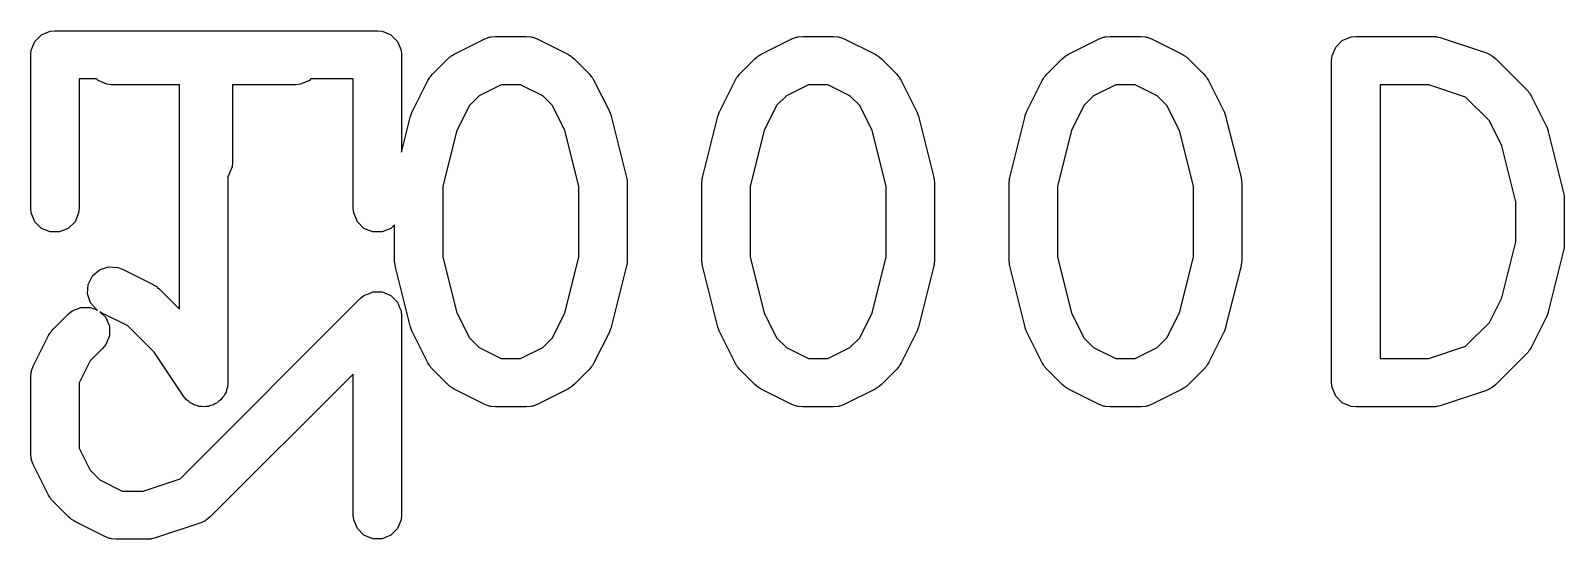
# Model space of a CAD drawing. Header units: inches. Extents: x 1.94 to 9.37, y -5.72 to -1.46.
# Drawn here: x 3.639 to 3.8261, y -4.2365 to -4.1743 of the extents above; entities that cross this region are included whole.
import ezdxf

# ---------------------------------------------------------------- set-up
doc = ezdxf.new("R2010")
doc.units = ezdxf.units.IN
doc.header["$MEASUREMENT"] = 0
doc.layers.add('BLACK', color=250, linetype='CONTINUOUS')

msp = doc.modelspace()

# ---------------------------------------------------------------- linework, layer by layer
at = {"layer": 'BLACK', "linetype": 'CONTINUOUS'}
for p, q in [((3.63903, -4.17668), (3.63947, -4.17562)), ((3.63947, -4.17562), (3.64028, -4.1748)), ((3.64028, -4.1748), (3.64135, -4.17436)), ((3.64135, -4.17436), (3.64192, -4.17431)), ((3.64192, -4.17431), (3.68129, -4.17431)), ((3.68129, -4.17431), (3.68187, -4.17436)), ((3.68187, -4.17436), (3.68293, -4.1748)), ((3.68293, -4.1748), (3.68375, -4.17562)), ((3.68375, -4.17562), (3.68419, -4.17668)), ((3.69064, -4.17719), (3.69439, -4.17532)), ((3.69439, -4.17532), (3.69493, -4.17511)), ((3.69493, -4.17511), (3.69503, -4.1751)), ((3.69503, -4.1751), (3.69513, -4.17506)), ((3.69513, -4.17506), (3.69571, -4.17501)), ((3.69571, -4.17501), (3.69946, -4.17501)), ((3.69946, -4.17501), (3.70003, -4.17506)), ((3.70003, -4.17506), (3.70013, -4.1751)), ((3.70013, -4.1751), (3.70024, -4.17511)), ((3.70024, -4.17511), (3.70078, -4.17532)), ((3.70078, -4.17532), (3.70453, -4.17719)), ((3.72813, -4.17719), (3.73188, -4.17532)), ((3.73188, -4.17532), (3.73242, -4.17511)), ((3.73242, -4.17511), (3.73253, -4.1751)), ((3.73253, -4.1751), (3.73263, -4.17506)), ((3.73263, -4.17506), (3.7332, -4.17501)), ((3.7332, -4.17501), (3.73695, -4.17501)), ((3.73695, -4.17501), (3.73753, -4.17506)), ((3.73753, -4.17506), (3.73763, -4.1751)), ((3.73763, -4.1751), (3.73773, -4.17511)), ((3.73773, -4.17511), (3.73827, -4.17532)), ((3.73827, -4.17532), (3.74202, -4.17719)), ((3.76563, -4.17719), (3.76938, -4.17532)), ((3.76938, -4.17532), (3.76992, -4.17511)), ((3.76992, -4.17511), (3.77002, -4.1751)), ((3.77002, -4.1751), (3.77012, -4.17506)), ((3.77012, -4.17506), (3.7707, -4.17501)), ((3.7707, -4.17501), (3.77445, -4.17501)), ((3.77445, -4.17501), (3.77502, -4.17506)), ((3.77502, -4.17506), (3.77512, -4.1751)), ((3.77512, -4.1751), (3.77523, -4.17511)), ((3.77523, -4.17511), (3.77577, -4.17532)), ((3.77577, -4.17532), (3.77952, -4.17719)), ((3.79824, -4.17632), (3.79905, -4.1755)), ((3.79905, -4.1755), (3.80012, -4.17506)), ((3.80012, -4.17506), (3.80069, -4.17501)), ((3.80069, -4.17501), (3.81007, -4.17501)), ((3.81007, -4.17501), (3.81036, -4.17504)), ((3.81036, -4.17504), (3.81044, -4.17503)), ((3.81044, -4.17503), (3.81054, -4.17505)), ((3.81054, -4.17505), (3.81064, -4.17506)), ((3.81064, -4.17506), (3.81072, -4.17509)), ((3.81072, -4.17509), (3.811, -4.17516)), ((3.811, -4.17516), (3.81663, -4.17703)), ((3.63897, -4.17726), (3.63903, -4.17668)), ((3.63897, -4.19601), (3.63897, -4.17726)), ((3.68419, -4.17668), (3.68424, -4.17726)), ((3.68424, -4.17726), (3.68424, -4.18914)), ((3.68987, -4.17775), (3.6901, -4.17756)), ((3.6901, -4.17756), (3.69015, -4.1775)), ((3.69015, -4.1775), (3.69024, -4.17745)), ((3.69024, -4.17745), (3.69032, -4.17738)), ((3.69032, -4.17738), (3.69039, -4.17735)), ((3.69039, -4.17735), (3.69064, -4.17719)), ((3.70453, -4.17719), (3.70477, -4.17735)), ((3.70477, -4.17735), (3.70485, -4.17738)), ((3.70485, -4.17738), (3.70493, -4.17745)), ((3.70493, -4.17745), (3.70502, -4.1775)), ((3.70502, -4.1775), (3.70507, -4.17756)), ((3.70507, -4.17756), (3.70529, -4.17775)), ((3.72736, -4.17775), (3.72759, -4.17756)), ((3.72759, -4.17756), (3.72764, -4.1775)), ((3.72764, -4.1775), (3.72773, -4.17745)), ((3.72773, -4.17745), (3.72781, -4.17738)), ((3.72781, -4.17738), (3.72788, -4.17735)), ((3.72788, -4.17735), (3.72813, -4.17719)), ((3.74202, -4.17719), (3.74227, -4.17735)), ((3.74227, -4.17735), (3.74234, -4.17738)), ((3.74234, -4.17738), (3.74242, -4.17745)), ((3.74242, -4.17745), (3.74251, -4.1775)), ((3.74251, -4.1775), (3.74256, -4.17756)), ((3.74256, -4.17756), (3.74279, -4.17775)), ((3.76486, -4.17775), (3.76509, -4.17756)), ((3.76509, -4.17756), (3.76514, -4.1775)), ((3.76514, -4.1775), (3.76523, -4.17745)), ((3.76523, -4.17745), (3.76531, -4.17738)), ((3.76531, -4.17738), (3.76538, -4.17735)), ((3.76538, -4.17735), (3.76563, -4.17719)), ((3.77952, -4.17719), (3.77976, -4.17735)), ((3.77976, -4.17735), (3.77984, -4.17738)), ((3.77984, -4.17738), (3.77992, -4.17745)), ((3.77992, -4.17745), (3.78001, -4.1775)), ((3.78001, -4.1775), (3.78006, -4.17756)), ((3.78006, -4.17756), (3.78028, -4.17775)), ((3.79774, -4.17796), (3.7978, -4.17738)), ((3.7978, -4.17738), (3.79824, -4.17632)), ((3.81663, -4.17703), (3.81715, -4.17727)), ((3.81715, -4.17727), (3.81723, -4.17734)), ((3.81723, -4.17734), (3.81733, -4.17738)), ((3.81733, -4.17738), (3.81778, -4.17775)), ((3.68799, -4.17962), (3.68987, -4.17775)), ((3.70529, -4.17775), (3.70717, -4.17962)), ((3.72549, -4.17962), (3.72736, -4.17775)), ((3.74279, -4.17775), (3.74466, -4.17962)), ((3.76299, -4.17962), (3.76486, -4.17775)), ((3.78028, -4.17775), (3.78216, -4.17962)), ((3.79774, -4.21733), (3.79774, -4.17796)), ((3.81778, -4.17775), (3.82153, -4.1815)), ((3.64699, -4.18021), (3.64487, -4.18021)), ((3.64487, -4.18021), (3.64487, -4.19601)), ((3.6472, -4.18041), (3.64699, -4.18021)), ((3.64826, -4.18086), (3.6472, -4.18041)), ((3.64884, -4.18091), (3.64826, -4.18086)), ((3.65713, -4.18091), (3.64884, -4.18091)), ((3.65713, -4.20833), (3.65713, -4.18091)), ((3.67133, -4.18091), (3.66362, -4.18091)), ((3.66362, -4.18091), (3.66362, -4.19038)), ((3.67191, -4.18086), (3.67133, -4.18091)), ((3.67298, -4.18041), (3.67191, -4.18086)), ((3.67318, -4.18021), (3.67298, -4.18041)), ((3.67834, -4.18021), (3.67318, -4.18021)), ((3.67834, -4.19601), (3.67834, -4.18021)), ((3.68557, -4.18414), (3.68744, -4.18039)), ((3.68744, -4.18039), (3.6876, -4.18014)), ((3.6876, -4.18014), (3.68763, -4.18007)), ((3.68763, -4.18007), (3.68769, -4.17999)), ((3.68769, -4.17999), (3.68775, -4.1799)), ((3.68775, -4.1799), (3.68781, -4.17985)), ((3.68781, -4.17985), (3.68799, -4.17962)), ((3.6964, -4.18091), (3.69371, -4.18226)), ((3.69876, -4.18091), (3.6964, -4.18091)), ((3.70146, -4.18226), (3.69876, -4.18091)), ((3.70717, -4.17962), (3.70735, -4.17985)), ((3.70735, -4.17985), (3.70741, -4.1799)), ((3.70741, -4.1799), (3.70747, -4.17999)), ((3.70747, -4.17999), (3.70754, -4.18007)), ((3.70754, -4.18007), (3.70757, -4.18014)), ((3.70757, -4.18014), (3.70772, -4.18039)), ((3.70772, -4.18039), (3.7096, -4.18414)), ((3.72306, -4.18414), (3.72494, -4.18039)), ((3.72494, -4.18039), (3.72509, -4.18014)), ((3.72509, -4.18014), (3.72512, -4.18007)), ((3.72512, -4.18007), (3.72519, -4.17999)), ((3.72519, -4.17999), (3.72525, -4.1799)), ((3.72525, -4.1799), (3.7253, -4.17985)), ((3.7253, -4.17985), (3.72549, -4.17962)), ((3.7339, -4.18091), (3.7312, -4.18226)), ((3.73625, -4.18091), (3.7339, -4.18091)), ((3.73895, -4.18226), (3.73625, -4.18091)), ((3.74466, -4.17962), (3.74485, -4.17985)), ((3.74485, -4.17985), (3.74491, -4.1799)), ((3.74491, -4.1799), (3.74496, -4.17999)), ((3.74496, -4.17999), (3.74503, -4.18007)), ((3.74503, -4.18007), (3.74506, -4.18014)), ((3.74506, -4.18014), (3.74522, -4.18039)), ((3.74522, -4.18039), (3.74709, -4.18414)), ((3.76056, -4.18414), (3.76243, -4.18039)), ((3.76243, -4.18039), (3.76259, -4.18014)), ((3.76259, -4.18014), (3.76262, -4.18007)), ((3.76262, -4.18007), (3.76268, -4.17999)), ((3.76268, -4.17999), (3.76274, -4.1799)), ((3.76274, -4.1799), (3.7628, -4.17985)), ((3.7628, -4.17985), (3.76299, -4.17962)), ((3.77139, -4.18091), (3.7687, -4.18226)), ((3.77375, -4.18091), (3.77139, -4.18091)), ((3.77645, -4.18226), (3.77375, -4.18091)), ((3.78216, -4.17962), (3.78234, -4.17985)), ((3.78234, -4.17985), (3.7824, -4.1799)), ((3.7824, -4.1799), (3.78246, -4.17999)), ((3.78246, -4.17999), (3.78253, -4.18007)), ((3.78253, -4.18007), (3.78256, -4.18014)), ((3.78256, -4.18014), (3.78271, -4.18039)), ((3.78271, -4.18039), (3.78459, -4.18414)), ((3.80959, -4.18091), (3.80365, -4.18091)), ((3.80365, -4.18091), (3.80365, -4.21438)), ((3.8141, -4.18242), (3.80959, -4.18091)), ((3.69371, -4.18226), (3.69251, -4.18346)), ((3.70265, -4.18346), (3.70146, -4.18226)), ((3.7312, -4.18226), (3.73, -4.18346)), ((3.74015, -4.18346), (3.73895, -4.18226)), ((3.7687, -4.18226), (3.7675, -4.18346)), ((3.77764, -4.18346), (3.77645, -4.18226)), ((3.81701, -4.18533), (3.8141, -4.18242)), ((3.82153, -4.1815), (3.82172, -4.18172)), ((3.82172, -4.18172), (3.82177, -4.18177)), ((3.82177, -4.18177), (3.82183, -4.18186)), ((3.82183, -4.18186), (3.8219, -4.18194)), ((3.8219, -4.18194), (3.82193, -4.18202)), ((3.82193, -4.18202), (3.82208, -4.18226)), ((3.82208, -4.18226), (3.82396, -4.18601)), ((3.68424, -4.18914), (3.68534, -4.18474)), ((3.68534, -4.18474), (3.68536, -4.1847)), ((3.68536, -4.18468), (3.68545, -4.18444)), ((3.68536, -4.1847), (3.68536, -4.18468)), ((3.68545, -4.18444), (3.68554, -4.1842)), ((3.68554, -4.1842), (3.68555, -4.18418)), ((3.68555, -4.18418), (3.68557, -4.18414)), ((3.69251, -4.18346), (3.69099, -4.18649)), ((3.70417, -4.18649), (3.70265, -4.18346)), ((3.7096, -4.18414), (3.70961, -4.18418)), ((3.70961, -4.18418), (3.70963, -4.1842)), ((3.70963, -4.1842), (3.70971, -4.18444)), ((3.70971, -4.18444), (3.7098, -4.18468)), ((3.7098, -4.18468), (3.7098, -4.1847)), ((3.7098, -4.1847), (3.70982, -4.18474)), ((3.70982, -4.18474), (3.71169, -4.19224)), ((3.72096, -4.19224), (3.72284, -4.18474)), ((3.72284, -4.18474), (3.72285, -4.1847)), ((3.72285, -4.1847), (3.72286, -4.18468)), ((3.72286, -4.18468), (3.72295, -4.18444)), ((3.72295, -4.18444), (3.72303, -4.1842)), ((3.72303, -4.1842), (3.72305, -4.18418)), ((3.72305, -4.18418), (3.72306, -4.18414)), ((3.73, -4.18346), (3.72849, -4.18649)), ((3.74166, -4.18649), (3.74015, -4.18346)), ((3.74709, -4.18414), (3.74711, -4.18418)), ((3.74711, -4.18418), (3.74712, -4.1842)), ((3.74712, -4.1842), (3.74721, -4.18444)), ((3.74721, -4.18444), (3.7473, -4.18468)), ((3.7473, -4.18468), (3.7473, -4.1847)), ((3.7473, -4.1847), (3.74732, -4.18474)), ((3.74732, -4.18474), (3.74919, -4.19224)), ((3.75846, -4.19224), (3.76033, -4.18474)), ((3.76033, -4.18474), (3.76035, -4.1847)), ((3.76035, -4.18468), (3.76044, -4.18444)), ((3.76035, -4.1847), (3.76035, -4.18468)), ((3.76044, -4.18444), (3.76053, -4.1842)), ((3.76053, -4.1842), (3.76054, -4.18418)), ((3.76054, -4.18418), (3.76056, -4.18414)), ((3.7675, -4.18346), (3.76598, -4.18649)), ((3.77916, -4.18649), (3.77764, -4.18346)), ((3.78459, -4.18414), (3.7846, -4.18418)), ((3.7846, -4.18418), (3.78462, -4.1842)), ((3.78462, -4.1842), (3.7847, -4.18444)), ((3.7847, -4.18444), (3.78479, -4.18468)), ((3.78479, -4.18468), (3.7848, -4.1847)), ((3.7848, -4.1847), (3.78481, -4.18474)), ((3.78481, -4.18474), (3.78669, -4.19224)), ((3.69099, -4.18649), (3.68929, -4.19332)), ((3.70588, -4.19332), (3.70417, -4.18649)), ((3.72849, -4.18649), (3.72678, -4.19332)), ((3.74337, -4.19332), (3.74166, -4.18649)), ((3.76598, -4.18649), (3.76428, -4.19332)), ((3.78087, -4.19332), (3.77916, -4.18649)), ((3.81853, -4.18836), (3.81701, -4.18533)), ((3.82396, -4.18601), (3.82397, -4.18606)), ((3.82397, -4.18606), (3.82399, -4.18607)), ((3.82399, -4.18607), (3.82407, -4.18631)), ((3.82407, -4.18631), (3.82416, -4.18655)), ((3.82416, -4.18655), (3.82417, -4.18658)), ((3.82417, -4.18658), (3.82418, -4.18662)), ((3.82418, -4.18662), (3.82606, -4.19412)), ((3.82024, -4.1952), (3.81853, -4.18836)), ((3.66362, -4.19038), (3.66357, -4.19096)), ((3.66312, -4.19202), (3.66304, -4.19211)), ((3.66304, -4.19211), (3.66304, -4.21733)), ((3.66357, -4.19096), (3.66312, -4.19202)), ((3.71169, -4.19224), (3.71171, -4.19234)), ((3.71171, -4.19234), (3.71173, -4.19238)), ((3.71173, -4.19238), (3.71175, -4.1926)), ((3.71175, -4.1926), (3.71178, -4.19281)), ((3.72088, -4.19281), (3.72091, -4.1926)), ((3.72091, -4.1926), (3.72093, -4.19238)), ((3.72093, -4.19238), (3.72095, -4.19234)), ((3.72095, -4.19234), (3.72096, -4.19224)), ((3.74919, -4.19224), (3.7492, -4.19234)), ((3.7492, -4.19234), (3.74922, -4.19238)), ((3.74922, -4.19238), (3.74924, -4.1926)), ((3.74924, -4.1926), (3.74927, -4.19281)), ((3.75837, -4.19281), (3.75841, -4.1926)), ((3.75841, -4.1926), (3.75843, -4.19238)), ((3.75843, -4.19238), (3.75844, -4.19234)), ((3.75844, -4.19234), (3.75846, -4.19224)), ((3.78669, -4.19224), (3.7867, -4.19234)), ((3.7867, -4.19234), (3.78672, -4.19238)), ((3.78672, -4.19238), (3.78674, -4.1926)), ((3.78674, -4.1926), (3.78677, -4.19281)), ((3.68929, -4.19332), (3.68929, -4.20197)), ((3.70588, -4.20197), (3.70588, -4.19332)), ((3.71178, -4.19281), (3.71177, -4.19286)), ((3.71177, -4.19286), (3.71178, -4.19296)), ((3.71178, -4.19296), (3.71178, -4.20233)), ((3.72089, -4.19286), (3.72088, -4.19281)), ((3.72088, -4.19296), (3.72089, -4.19286)), ((3.72088, -4.20233), (3.72088, -4.19296)), ((3.72678, -4.19332), (3.72678, -4.20197)), ((3.74337, -4.20197), (3.74337, -4.19332)), ((3.74927, -4.19281), (3.74927, -4.19286)), ((3.74927, -4.19286), (3.74928, -4.19296)), ((3.74928, -4.19296), (3.74928, -4.20233)), ((3.75838, -4.19286), (3.75837, -4.19281)), ((3.75837, -4.19296), (3.75838, -4.19286)), ((3.75837, -4.20233), (3.75837, -4.19296)), ((3.76428, -4.19332), (3.76428, -4.20197)), ((3.78087, -4.20197), (3.78087, -4.19332)), ((3.78677, -4.19281), (3.78676, -4.19286)), ((3.78676, -4.19286), (3.78677, -4.19296)), ((3.78677, -4.19296), (3.78677, -4.20233)), ((3.82606, -4.19412), (3.82607, -4.19422)), ((3.82607, -4.19422), (3.82609, -4.19426)), ((3.82609, -4.19426), (3.82611, -4.19447)), ((3.82611, -4.19447), (3.82614, -4.19469)), ((3.63903, -4.19658), (3.63897, -4.19601)), ((3.64487, -4.19601), (3.64482, -4.19658)), ((3.6784, -4.19658), (3.67834, -4.19601)), ((3.82024, -4.20009), (3.82024, -4.1952)), ((3.82614, -4.19469), (3.82613, -4.19473)), ((3.82613, -4.19473), (3.82614, -4.19483)), ((3.82614, -4.19483), (3.82614, -4.20046)), ((3.63947, -4.19765), (3.63903, -4.19658)), ((3.64028, -4.19846), (3.63947, -4.19765)), ((3.64438, -4.19765), (3.64356, -4.19846)), ((3.64482, -4.19658), (3.64438, -4.19765)), ((3.67884, -4.19765), (3.6784, -4.19658)), ((3.67965, -4.19846), (3.67884, -4.19765)), ((3.68338, -4.19801), (3.68293, -4.19846)), ((3.68338, -4.20233), (3.68338, -4.19801)), ((3.64135, -4.1989), (3.64028, -4.19846)), ((3.6425, -4.1989), (3.64135, -4.1989)), ((3.64356, -4.19846), (3.6425, -4.1989)), ((3.68072, -4.1989), (3.67965, -4.19846)), ((3.68187, -4.1989), (3.68072, -4.1989)), ((3.68293, -4.19846), (3.68187, -4.1989)), ((3.81853, -4.20693), (3.82024, -4.20009)), ((3.68929, -4.20197), (3.69099, -4.2088)), ((3.70417, -4.2088), (3.70588, -4.20197)), ((3.72678, -4.20197), (3.72849, -4.2088)), ((3.74166, -4.2088), (3.74337, -4.20197)), ((3.76428, -4.20197), (3.76598, -4.2088)), ((3.77916, -4.2088), (3.78087, -4.20197)), ((3.82606, -4.20117), (3.82418, -4.20867)), ((3.82607, -4.20107), (3.82606, -4.20117)), ((3.82609, -4.20103), (3.82607, -4.20107)), ((3.82611, -4.20082), (3.82609, -4.20103)), ((3.82614, -4.2006), (3.82611, -4.20082)), ((3.82614, -4.20046), (3.82613, -4.20056)), ((3.82613, -4.20056), (3.82614, -4.2006)), ((3.6465, -4.20427), (3.64738, -4.20352)), ((3.64738, -4.20352), (3.64847, -4.20315)), ((3.64847, -4.20315), (3.64962, -4.20323)), ((3.64962, -4.20323), (3.65016, -4.20344)), ((3.65016, -4.20344), (3.65391, -4.20532)), ((3.68339, -4.20243), (3.68338, -4.20233)), ((3.68338, -4.20248), (3.68339, -4.20243)), ((3.68342, -4.20269), (3.68338, -4.20248)), ((3.68344, -4.20291), (3.68342, -4.20269)), ((3.68345, -4.20295), (3.68344, -4.20291)), ((3.68347, -4.20305), (3.68345, -4.20295)), ((3.68534, -4.21055), (3.68347, -4.20305)), ((3.71169, -4.20305), (3.70982, -4.21055)), ((3.71171, -4.20295), (3.71169, -4.20305)), ((3.71173, -4.20291), (3.71171, -4.20295)), ((3.71175, -4.20269), (3.71173, -4.20291)), ((3.71178, -4.20248), (3.71175, -4.20269)), ((3.71178, -4.20233), (3.71177, -4.20243)), ((3.71177, -4.20243), (3.71178, -4.20248)), ((3.72089, -4.20243), (3.72088, -4.20233)), ((3.72088, -4.20248), (3.72089, -4.20243)), ((3.72091, -4.20269), (3.72088, -4.20248)), ((3.72093, -4.20291), (3.72091, -4.20269)), ((3.72095, -4.20295), (3.72093, -4.20291)), ((3.72096, -4.20305), (3.72095, -4.20295)), ((3.72284, -4.21055), (3.72096, -4.20305)), ((3.74919, -4.20305), (3.74732, -4.21055)), ((3.7492, -4.20295), (3.74919, -4.20305)), ((3.74922, -4.20291), (3.7492, -4.20295)), ((3.74924, -4.20269), (3.74922, -4.20291)), ((3.74927, -4.20248), (3.74924, -4.20269)), ((3.74928, -4.20233), (3.74927, -4.20243)), ((3.74927, -4.20243), (3.74927, -4.20248)), ((3.75838, -4.20243), (3.75837, -4.20233)), ((3.75837, -4.20248), (3.75838, -4.20243)), ((3.75841, -4.20269), (3.75837, -4.20248)), ((3.75843, -4.20291), (3.75841, -4.20269)), ((3.75844, -4.20295), (3.75843, -4.20291)), ((3.75846, -4.20305), (3.75844, -4.20295)), ((3.76033, -4.21055), (3.75846, -4.20305)), ((3.78669, -4.20305), (3.78481, -4.21055)), ((3.7867, -4.20295), (3.78669, -4.20305)), ((3.78672, -4.20291), (3.7867, -4.20295)), ((3.78674, -4.20269), (3.78672, -4.20291)), ((3.78677, -4.20248), (3.78674, -4.20269)), ((3.78677, -4.20233), (3.78676, -4.20243)), ((3.78676, -4.20243), (3.78677, -4.20248)), ((3.64591, -4.20645), (3.64599, -4.2053)), ((3.64599, -4.2053), (3.6465, -4.20427)), ((3.65391, -4.20532), (3.65416, -4.20547)), ((3.65416, -4.20547), (3.65423, -4.2055)), ((3.65423, -4.2055), (3.65431, -4.20557)), ((3.65431, -4.20557), (3.6544, -4.20562)), ((3.6544, -4.20562), (3.65445, -4.20568)), ((3.65445, -4.20568), (3.65468, -4.20587)), ((3.64627, -4.20754), (3.64591, -4.20645)), ((3.64703, -4.20841), (3.64627, -4.20754)), ((3.65468, -4.20587), (3.65713, -4.20833)), ((3.6572, -4.22905), (3.6792, -4.20704)), ((3.6792, -4.20704), (3.67965, -4.20667)), ((3.67965, -4.20667), (3.6804, -4.20636)), ((3.6804, -4.20636), (3.68072, -4.20623)), ((3.68072, -4.20623), (3.68187, -4.20623)), ((3.68187, -4.20623), (3.68293, -4.20667)), ((3.68293, -4.20667), (3.68375, -4.20749)), ((3.68375, -4.20749), (3.684, -4.20811)), ((3.81701, -4.20996), (3.81853, -4.20693)), ((3.64171, -4.21079), (3.64358, -4.20892)), ((3.64358, -4.20892), (3.64403, -4.20855)), ((3.64403, -4.20855), (3.6451, -4.20811)), ((3.6451, -4.20811), (3.64625, -4.20811)), ((3.64625, -4.20811), (3.64711, -4.20847)), ((3.64711, -4.20847), (3.64703, -4.20841)), ((3.64752, -4.20872), (3.64743, -4.20867)), ((3.64743, -4.20867), (3.64813, -4.20936)), ((3.65084, -4.21038), (3.64752, -4.20872)), ((3.64813, -4.20936), (3.64857, -4.21043)), ((3.684, -4.20811), (3.68419, -4.20855)), ((3.68419, -4.20855), (3.68424, -4.20913)), ((3.68424, -4.20913), (3.68424, -4.2335)), ((3.69099, -4.2088), (3.69251, -4.21183)), ((3.70265, -4.21183), (3.70417, -4.2088)), ((3.72849, -4.2088), (3.73, -4.21183)), ((3.74015, -4.21183), (3.74166, -4.2088)), ((3.76598, -4.2088), (3.7675, -4.21183)), ((3.77764, -4.21183), (3.77916, -4.2088)), ((3.82396, -4.20928), (3.82208, -4.21303)), ((3.82397, -4.20923), (3.82396, -4.20928)), ((3.82399, -4.20922), (3.82397, -4.20923)), ((3.82407, -4.20898), (3.82399, -4.20922)), ((3.82416, -4.20874), (3.82407, -4.20898)), ((3.82417, -4.20871), (3.82416, -4.20874)), ((3.82418, -4.20867), (3.82417, -4.20871)), ((3.64116, -4.21156), (3.64131, -4.21131)), ((3.64131, -4.21131), (3.64134, -4.21124)), ((3.64134, -4.21124), (3.64141, -4.21116)), ((3.64141, -4.21116), (3.64146, -4.21107)), ((3.64146, -4.21107), (3.64152, -4.21102)), ((3.64152, -4.21102), (3.64171, -4.21079)), ((3.64857, -4.21043), (3.64857, -4.21158)), ((3.65404, -4.21359), (3.65084, -4.21038)), ((3.68536, -4.21059), (3.68534, -4.21055)), ((3.68536, -4.21061), (3.68536, -4.21059)), ((3.68545, -4.21085), (3.68536, -4.21061)), ((3.68554, -4.21109), (3.68545, -4.21085)), ((3.68555, -4.21111), (3.68554, -4.21109)), ((3.68557, -4.21115), (3.68555, -4.21111)), ((3.68744, -4.2149), (3.68557, -4.21115)), ((3.7096, -4.21115), (3.70772, -4.2149)), ((3.70961, -4.21111), (3.7096, -4.21115)), ((3.70963, -4.21109), (3.70961, -4.21111)), ((3.70971, -4.21085), (3.70963, -4.21109)), ((3.7098, -4.21061), (3.70971, -4.21085)), ((3.70982, -4.21055), (3.7098, -4.21059)), ((3.7098, -4.21059), (3.7098, -4.21061)), ((3.72285, -4.21059), (3.72284, -4.21055)), ((3.72286, -4.21061), (3.72285, -4.21059)), ((3.72295, -4.21085), (3.72286, -4.21061)), ((3.72303, -4.21109), (3.72295, -4.21085)), ((3.72305, -4.21111), (3.72303, -4.21109)), ((3.72306, -4.21115), (3.72305, -4.21111)), ((3.72494, -4.2149), (3.72306, -4.21115)), ((3.74709, -4.21115), (3.74522, -4.2149)), ((3.74711, -4.21111), (3.74709, -4.21115)), ((3.74712, -4.21109), (3.74711, -4.21111)), ((3.74721, -4.21085), (3.74712, -4.21109)), ((3.7473, -4.21061), (3.74721, -4.21085)), ((3.74732, -4.21055), (3.7473, -4.21059)), ((3.7473, -4.21059), (3.7473, -4.21061)), ((3.76035, -4.21059), (3.76033, -4.21055)), ((3.76035, -4.21061), (3.76035, -4.21059)), ((3.76044, -4.21085), (3.76035, -4.21061)), ((3.76053, -4.21109), (3.76044, -4.21085)), ((3.76054, -4.21111), (3.76053, -4.21109)), ((3.76056, -4.21115), (3.76054, -4.21111)), ((3.76243, -4.2149), (3.76056, -4.21115)), ((3.78459, -4.21115), (3.78271, -4.2149)), ((3.7846, -4.21111), (3.78459, -4.21115)), ((3.78462, -4.21109), (3.7846, -4.21111)), ((3.7847, -4.21085), (3.78462, -4.21109)), ((3.78479, -4.21061), (3.7847, -4.21085)), ((3.7848, -4.21059), (3.78479, -4.21061)), ((3.78481, -4.21055), (3.7848, -4.21059)), ((3.8141, -4.21287), (3.81701, -4.20996)), ((3.63928, -4.21531), (3.64116, -4.21156)), ((3.64776, -4.21309), (3.64622, -4.21463)), ((3.64813, -4.21265), (3.64776, -4.21309)), ((3.64857, -4.21158), (3.64813, -4.21265)), ((3.69251, -4.21183), (3.69371, -4.21303)), ((3.69371, -4.21303), (3.6964, -4.21438)), ((3.69876, -4.21438), (3.70146, -4.21303)), ((3.70146, -4.21303), (3.70265, -4.21183)), ((3.73, -4.21183), (3.7312, -4.21303)), ((3.7312, -4.21303), (3.7339, -4.21438)), ((3.73625, -4.21438), (3.73895, -4.21303)), ((3.73895, -4.21303), (3.74015, -4.21183)), ((3.7675, -4.21183), (3.7687, -4.21303)), ((3.7687, -4.21303), (3.77139, -4.21438)), ((3.77375, -4.21438), (3.77645, -4.21303)), ((3.77645, -4.21303), (3.77764, -4.21183)), ((3.80959, -4.21438), (3.8141, -4.21287)), ((3.82193, -4.21327), (3.8219, -4.21335)), ((3.82208, -4.21303), (3.82193, -4.21327)), ((3.64622, -4.21463), (3.64487, -4.21733)), ((3.65763, -4.21897), (3.65404, -4.21359)), ((3.6876, -4.21515), (3.68744, -4.2149)), ((3.68763, -4.21522), (3.6876, -4.21515)), ((3.6964, -4.21438), (3.69876, -4.21438)), ((3.70757, -4.21515), (3.70754, -4.21522)), ((3.70772, -4.2149), (3.70757, -4.21515)), ((3.72509, -4.21515), (3.72494, -4.2149)), ((3.72512, -4.21522), (3.72509, -4.21515)), ((3.7339, -4.21438), (3.73625, -4.21438)), ((3.74506, -4.21515), (3.74503, -4.21522)), ((3.74522, -4.2149), (3.74506, -4.21515)), ((3.76259, -4.21515), (3.76243, -4.2149)), ((3.76262, -4.21522), (3.76259, -4.21515)), ((3.77139, -4.21438), (3.77375, -4.21438)), ((3.78256, -4.21515), (3.78253, -4.21522)), ((3.78271, -4.2149), (3.78256, -4.21515)), ((3.80365, -4.21438), (3.80959, -4.21438)), ((3.82153, -4.21379), (3.81778, -4.21754)), ((3.82172, -4.21357), (3.82153, -4.21379)), ((3.82177, -4.21352), (3.82172, -4.21357)), ((3.82183, -4.21343), (3.82177, -4.21352)), ((3.8219, -4.21335), (3.82183, -4.21343)), ((3.63897, -4.21663), (3.63903, -4.21605)), ((3.63897, -4.226), (3.63897, -4.21663)), ((3.63903, -4.21605), (3.63907, -4.21596)), ((3.63907, -4.21585), (3.63928, -4.21531)), ((3.63907, -4.21596), (3.63907, -4.21585)), ((3.67834, -4.21626), (3.66088, -4.23372)), ((3.67834, -4.2335), (3.67834, -4.21626)), ((3.68769, -4.2153), (3.68763, -4.21522)), ((3.68775, -4.21539), (3.68769, -4.2153)), ((3.68781, -4.21544), (3.68775, -4.21539)), ((3.68799, -4.21567), (3.68781, -4.21544)), ((3.68987, -4.21754), (3.68799, -4.21567)), ((3.70717, -4.21567), (3.70529, -4.21754)), ((3.70735, -4.21544), (3.70717, -4.21567)), ((3.70741, -4.21539), (3.70735, -4.21544)), ((3.70747, -4.2153), (3.70741, -4.21539)), ((3.70754, -4.21522), (3.70747, -4.2153)), ((3.72519, -4.2153), (3.72512, -4.21522)), ((3.72525, -4.21539), (3.72519, -4.2153)), ((3.7253, -4.21544), (3.72525, -4.21539)), ((3.72549, -4.21567), (3.7253, -4.21544)), ((3.72736, -4.21754), (3.72549, -4.21567)), ((3.74466, -4.21567), (3.74279, -4.21754)), ((3.74485, -4.21544), (3.74466, -4.21567)), ((3.74491, -4.21539), (3.74485, -4.21544)), ((3.74496, -4.2153), (3.74491, -4.21539)), ((3.74503, -4.21522), (3.74496, -4.2153)), ((3.76268, -4.2153), (3.76262, -4.21522)), ((3.76274, -4.21539), (3.76268, -4.2153)), ((3.7628, -4.21544), (3.76274, -4.21539)), ((3.76299, -4.21567), (3.7628, -4.21544)), ((3.76486, -4.21754), (3.76299, -4.21567)), ((3.78216, -4.21567), (3.78028, -4.21754)), ((3.78234, -4.21544), (3.78216, -4.21567)), ((3.7824, -4.21539), (3.78234, -4.21544)), ((3.78246, -4.2153), (3.7824, -4.21539)), ((3.78253, -4.21522), (3.78246, -4.2153)), ((3.64487, -4.21733), (3.64487, -4.22531)), ((3.66265, -4.2187), (3.66254, -4.21897)), ((3.66281, -4.21846), (3.66265, -4.2187)), ((3.66287, -4.21818), (3.66281, -4.21846)), ((3.66298, -4.21791), (3.66287, -4.21818)), ((3.66304, -4.21734), (3.66298, -4.21791)), ((3.66304, -4.21733), (3.66304, -4.21733)), ((3.66304, -4.21733), (3.66304, -4.21733)), ((3.66304, -4.21733), (3.66304, -4.21734)), ((3.6901, -4.21773), (3.68987, -4.21754)), ((3.69015, -4.21779), (3.6901, -4.21773)), ((3.69024, -4.21784), (3.69015, -4.21779)), ((3.69032, -4.21791), (3.69024, -4.21784)), ((3.69039, -4.21794), (3.69032, -4.21791)), ((3.69064, -4.2181), (3.69039, -4.21794)), ((3.69439, -4.21997), (3.69064, -4.2181)), ((3.70453, -4.2181), (3.70078, -4.21997)), ((3.70477, -4.21794), (3.70453, -4.2181)), ((3.70485, -4.21791), (3.70477, -4.21794)), ((3.70493, -4.21784), (3.70485, -4.21791)), ((3.70502, -4.21779), (3.70493, -4.21784)), ((3.70507, -4.21773), (3.70502, -4.21779)), ((3.70529, -4.21754), (3.70507, -4.21773)), ((3.72759, -4.21773), (3.72736, -4.21754)), ((3.72764, -4.21779), (3.72759, -4.21773)), ((3.72773, -4.21784), (3.72764, -4.21779)), ((3.72781, -4.21791), (3.72773, -4.21784)), ((3.72788, -4.21794), (3.72781, -4.21791)), ((3.72813, -4.2181), (3.72788, -4.21794)), ((3.73188, -4.21997), (3.72813, -4.2181)), ((3.74202, -4.2181), (3.73827, -4.21997)), ((3.74227, -4.21794), (3.74202, -4.2181)), ((3.74234, -4.21791), (3.74227, -4.21794)), ((3.74242, -4.21784), (3.74234, -4.21791)), ((3.74251, -4.21779), (3.74242, -4.21784)), ((3.74256, -4.21773), (3.74251, -4.21779)), ((3.74279, -4.21754), (3.74256, -4.21773)), ((3.76509, -4.21773), (3.76486, -4.21754)), ((3.76514, -4.21779), (3.76509, -4.21773)), ((3.76523, -4.21784), (3.76514, -4.21779)), ((3.76531, -4.21791), (3.76523, -4.21784)), ((3.76538, -4.21794), (3.76531, -4.21791)), ((3.76563, -4.2181), (3.76538, -4.21794)), ((3.76938, -4.21997), (3.76563, -4.2181)), ((3.77952, -4.2181), (3.77577, -4.21997)), ((3.77976, -4.21794), (3.77952, -4.2181)), ((3.77984, -4.21791), (3.77976, -4.21794)), ((3.77992, -4.21784), (3.77984, -4.21791)), ((3.78001, -4.21779), (3.77992, -4.21784)), ((3.78006, -4.21773), (3.78001, -4.21779)), ((3.78028, -4.21754), (3.78006, -4.21773)), ((3.7978, -4.21791), (3.79774, -4.21733)), ((3.79824, -4.21897), (3.7978, -4.21791)), ((3.81663, -4.21826), (3.811, -4.22013)), ((3.81715, -4.21802), (3.81663, -4.21826)), ((3.81723, -4.21795), (3.81715, -4.21802)), ((3.81733, -4.21791), (3.81723, -4.21795)), ((3.81778, -4.21754), (3.81733, -4.21791)), ((3.658, -4.21942), (3.65763, -4.21897)), ((3.65763, -4.21897), (3.65763, -4.21897)), ((3.65763, -4.21897), (3.65763, -4.21897)), ((3.65763, -4.21897), (3.65763, -4.21897)), ((3.65824, -4.21958), (3.658, -4.21942)), ((3.65845, -4.21979), (3.65824, -4.21958)), ((3.65871, -4.2199), (3.65845, -4.21979)), ((3.65895, -4.22006), (3.65871, -4.2199)), ((3.65924, -4.22011), (3.65895, -4.22006)), ((3.65951, -4.22023), (3.65924, -4.22011)), ((3.6598, -4.22023), (3.65951, -4.22023)), ((3.66008, -4.22028), (3.6598, -4.22023)), ((3.66037, -4.22023), (3.66008, -4.22028)), ((3.66066, -4.22023), (3.66037, -4.22023)), ((3.66093, -4.22012), (3.66066, -4.22023)), ((3.66121, -4.22006), (3.66093, -4.22012)), ((3.66146, -4.2199), (3.66121, -4.22006)), ((3.66173, -4.21979), (3.66146, -4.2199)), ((3.66193, -4.21958), (3.66173, -4.21979)), ((3.66217, -4.21942), (3.66193, -4.21958)), ((3.66233, -4.21918), (3.66217, -4.21942)), ((3.66254, -4.21897), (3.66233, -4.21918)), ((3.69493, -4.22018), (3.69439, -4.21997)), ((3.69503, -4.22019), (3.69493, -4.22018)), ((3.69513, -4.22023), (3.69503, -4.22019)), ((3.69571, -4.22028), (3.69513, -4.22023)), ((3.69946, -4.22028), (3.69571, -4.22028)), ((3.70003, -4.22023), (3.69946, -4.22028)), ((3.70013, -4.22019), (3.70003, -4.22023)), ((3.70024, -4.22018), (3.70013, -4.22019)), ((3.70078, -4.21997), (3.70024, -4.22018)), ((3.73242, -4.22018), (3.73188, -4.21997)), ((3.73253, -4.22019), (3.73242, -4.22018)), ((3.73263, -4.22023), (3.73253, -4.22019)), ((3.7332, -4.22028), (3.73263, -4.22023)), ((3.73695, -4.22028), (3.7332, -4.22028)), ((3.73753, -4.22023), (3.73695, -4.22028)), ((3.73763, -4.22019), (3.73753, -4.22023)), ((3.73773, -4.22018), (3.73763, -4.22019)), ((3.73827, -4.21997), (3.73773, -4.22018)), ((3.76992, -4.22018), (3.76938, -4.21997)), ((3.77002, -4.22019), (3.76992, -4.22018)), ((3.77012, -4.22023), (3.77002, -4.22019)), ((3.7707, -4.22028), (3.77012, -4.22023)), ((3.77445, -4.22028), (3.7707, -4.22028)), ((3.77502, -4.22023), (3.77445, -4.22028)), ((3.77512, -4.22019), (3.77502, -4.22023)), ((3.77523, -4.22018), (3.77512, -4.22019)), ((3.77577, -4.21997), (3.77523, -4.22018)), ((3.79905, -4.21979), (3.79824, -4.21897)), ((3.80012, -4.22023), (3.79905, -4.21979)), ((3.80069, -4.22028), (3.80012, -4.22023)), ((3.81007, -4.22028), (3.80069, -4.22028)), ((3.81036, -4.22025), (3.81007, -4.22028)), ((3.81044, -4.22026), (3.81036, -4.22025)), ((3.81054, -4.22024), (3.81044, -4.22026)), ((3.81064, -4.22023), (3.81054, -4.22024)), ((3.81072, -4.2202), (3.81064, -4.22023)), ((3.811, -4.22013), (3.81072, -4.2202)), ((3.63903, -4.22658), (3.63897, -4.226)), ((3.64487, -4.22531), (3.64622, -4.228)), ((3.63907, -4.22668), (3.63903, -4.22658)), ((3.63907, -4.22678), (3.63907, -4.22668)), ((3.63928, -4.22732), (3.63907, -4.22678)), ((3.64116, -4.23107), (3.63928, -4.22732)), ((3.64622, -4.228), (3.64742, -4.2292)), ((3.64742, -4.2292), (3.65012, -4.23055)), ((3.65269, -4.23055), (3.6572, -4.22905)), ((3.64131, -4.23132), (3.64116, -4.23107)), ((3.64134, -4.23139), (3.64131, -4.23132)), ((3.64141, -4.23147), (3.64134, -4.23139)), ((3.64146, -4.23156), (3.64141, -4.23147)), ((3.64152, -4.23161), (3.64146, -4.23156)), ((3.64171, -4.23184), (3.64152, -4.23161)), ((3.64358, -4.23372), (3.64171, -4.23184)), ((3.65012, -4.23055), (3.65269, -4.23055)), ((3.64381, -4.2339), (3.64358, -4.23372)), ((3.66088, -4.23372), (3.66044, -4.23408)), ((3.6784, -4.23408), (3.67834, -4.2335)), ((3.68424, -4.2335), (3.68419, -4.23408)), ((3.64386, -4.23396), (3.64381, -4.2339)), ((3.64395, -4.23402), (3.64386, -4.23396)), ((3.64403, -4.23408), (3.64395, -4.23402)), ((3.6441, -4.23411), (3.64403, -4.23408)), ((3.64435, -4.23427), (3.6441, -4.23411)), ((3.6481, -4.23614), (3.64435, -4.23427)), ((3.65973, -4.23443), (3.6541, -4.2363)), ((3.66026, -4.23419), (3.65973, -4.23443)), ((3.66034, -4.23412), (3.66026, -4.23419)), ((3.66044, -4.23408), (3.66034, -4.23412)), ((3.67884, -4.23514), (3.6784, -4.23408)), ((3.67965, -4.23596), (3.67884, -4.23514)), ((3.68375, -4.23514), (3.68293, -4.23596)), ((3.68419, -4.23408), (3.68375, -4.23514)), ((3.64864, -4.23635), (3.6481, -4.23614)), ((3.64875, -4.23636), (3.64864, -4.23635)), ((3.64885, -4.2364), (3.64875, -4.23636)), ((3.64942, -4.23645), (3.64885, -4.2364)), ((3.65317, -4.23645), (3.64942, -4.23645)), ((3.65346, -4.23643), (3.65317, -4.23645)), ((3.65354, -4.23643), (3.65346, -4.23643)), ((3.65364, -4.23641), (3.65354, -4.23643)), ((3.65375, -4.2364), (3.65364, -4.23641)), ((3.65382, -4.23637), (3.65375, -4.2364)), ((3.6541, -4.2363), (3.65382, -4.23637)), ((3.68072, -4.2364), (3.67965, -4.23596)), ((3.68187, -4.2364), (3.68072, -4.2364)), ((3.68293, -4.23596), (3.68187, -4.2364))]:
    msp.add_line(p, q, dxfattribs=at)

doc.saveas('drawing.dxf')
